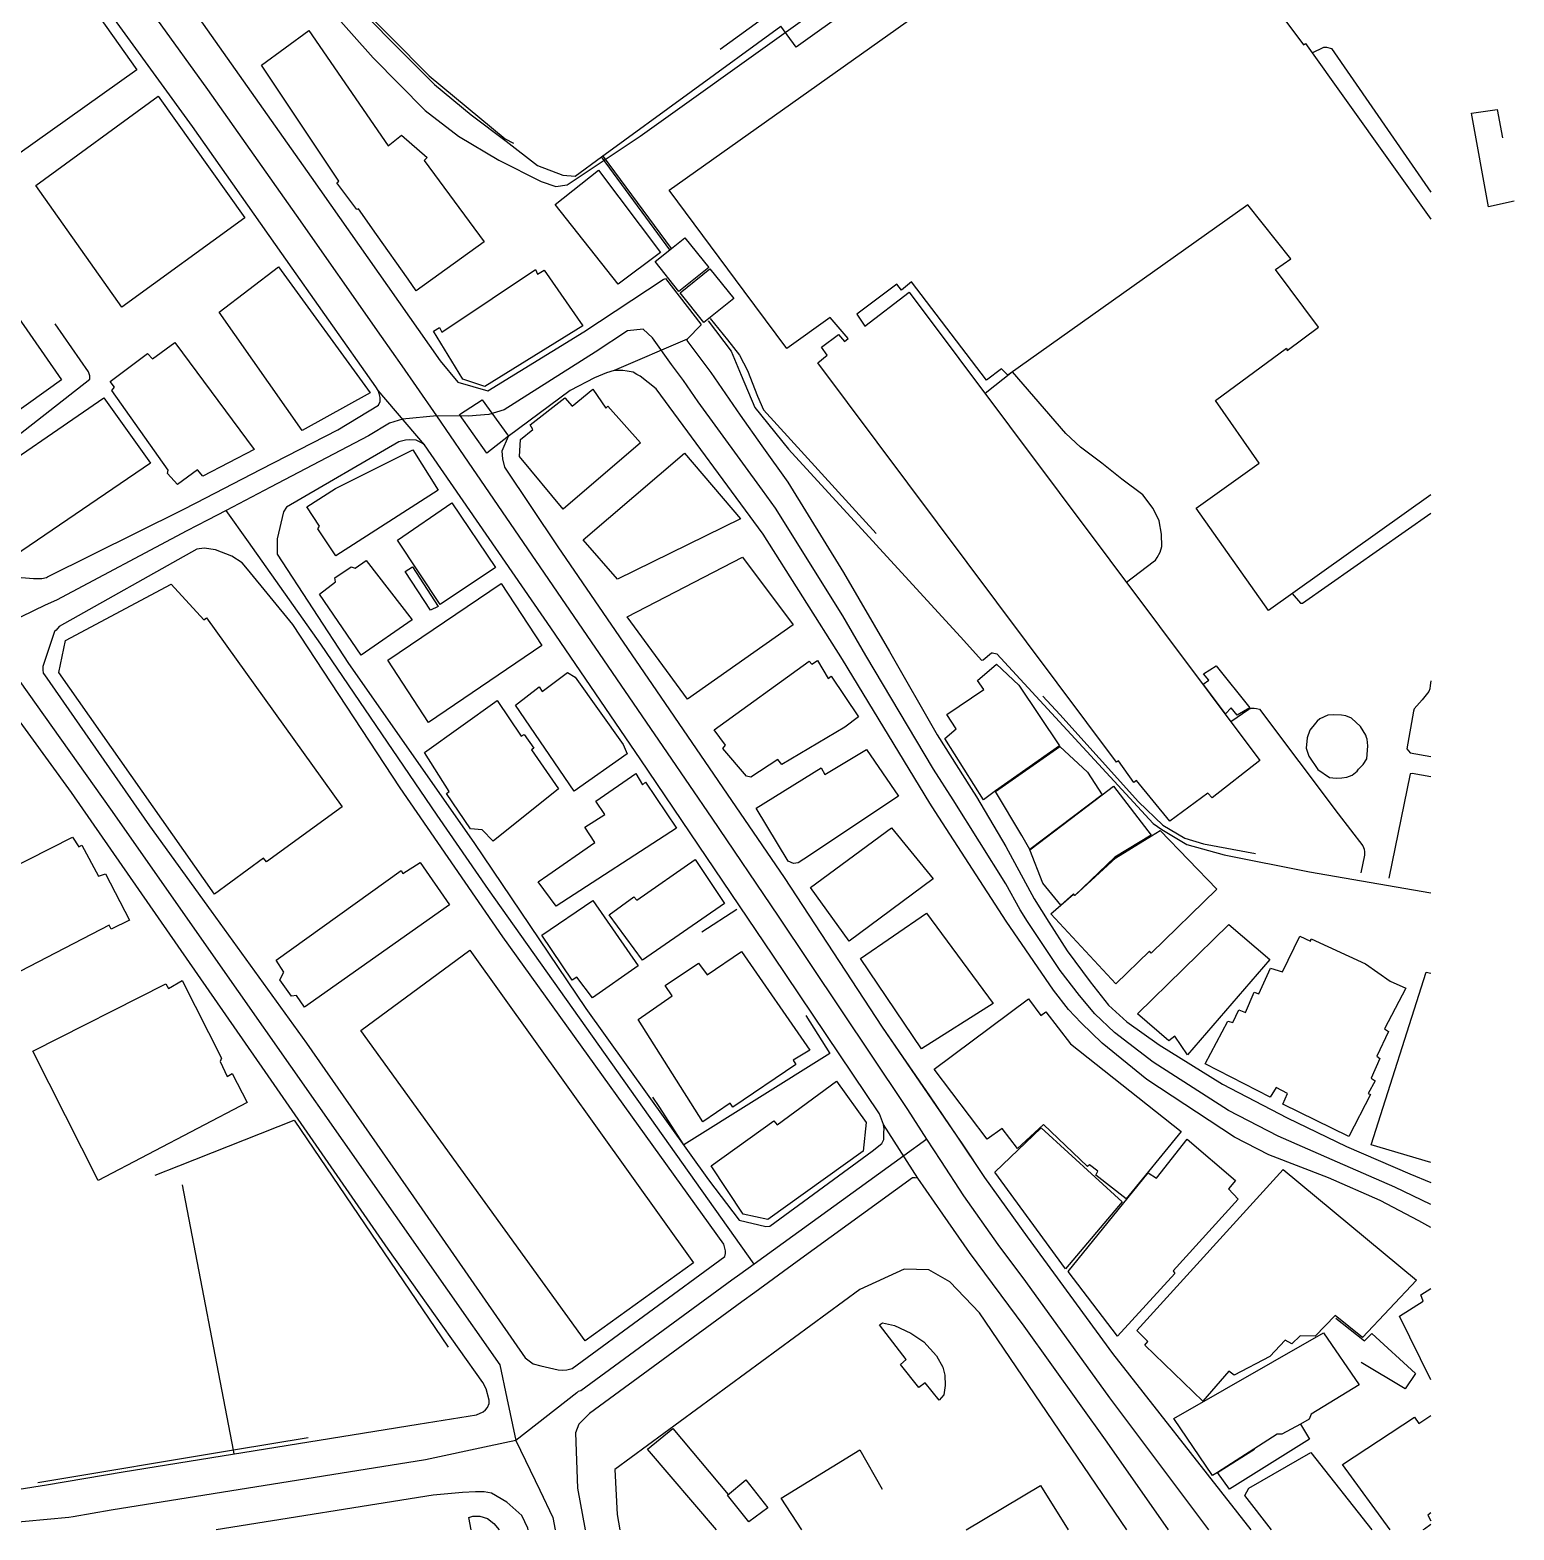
# Model space of a CAD drawing. Header units: millimetres. Extents: x 198785 to 203305, y 542885 to 545889.
# Drawn here: x 203148.7 to 203304.1, y 542885.3 to 543042.4 of the extents above; entities that cross this region are included whole.
import ezdxf

# ---------------------------------------------------------------- set-up
doc = ezdxf.new("R2010")
doc.units = ezdxf.units.MM
doc.linetypes.add('FENCE_25K', pattern=[54.3, 28.7, -9.2, -16.4])
doc.linetypes.add('HIDDEN_BULD_25K', pattern=[28.8, 18.4, -10.4])
for name, color, linetype in [('A0013114', 253, 'Continuous'), ('A0013117', 253, 'Continuous'), ('A0013118', 253, 'Continuous'), ('A0023214', 253, 'Continuous'), ('A0023217', 253, 'Continuous'), ('A0043325', 253, 'Continuous'), ('A0053326', 253, 'Continuous'), ('B0014111', 253, 'Continuous'), ('B0014112', 253, 'Continuous'), ('B0014113', 253, 'Continuous'), ('B0014116', 253, 'Continuous'), ('B0024120', 253, 'Continuous'), ('B0024127', 253, 'Continuous'), ('C0076117', 253, 'Continuous'), ('F0017111', 253, 'Continuous'), ('F0047224', 253, 'Continuous')]:
    doc.layers.add(name, color=color, linetype=linetype)

msp = doc.modelspace()

# ---------------------------------------------------------------- linework, layer by layer
at = {"layer": 'A0013114'}
for points in [[(203149.05, 542984.91), (203149.92, 542984.93), (203150.41, 542985.04), (203150.51, 542985.1), (203164.63, 542992.12), (203166.07, 542992.86), (203172.89, 542996.37), (203180.91, 543000.5), (203185.18, 543003.06), (203185.34, 543003.45), (203185.36, 543003.87), (203185.24, 543004.28), (203185.12, 543004.62)], [(203238.06, 542927.77), (203237.63, 542928.89), (203226.45, 542945.5), (203212.57, 542966.04), (203203.21, 542979.75), (203189.99, 542998.92), (203189.74, 542999.1), (203189.33, 542999.3), (203189.11, 542999.4), (203188.45, 542999.45), (203187.99, 542999.4), (203187.31, 542999.22), (203175.53, 542992.4), (203175.22, 542991.89)], [(203198.35, 542996.58), (203203.93, 542988.25), (203213.82, 542973.84), (203227.65, 542953.63), (203237.92, 542937.95), (203242.85, 542930.75), (203245.74, 542926.53), (203246.28, 542925.72), (203248.63, 542922.21), (203253.1, 542916.01), (203262.01, 542903.79), (203275.13, 542887.1), (203276.52, 542885.31)], [(203169.8, 542987.28), (203168.1, 542987.93), (203166.91, 542988.11), (203166.15, 542987.98), (203151.73, 542979.91), (203151.43, 542979.51)], [(203267.88, 542885.31), (203261.46, 542894.5), (203252.79, 542906.64), (203247.05, 542914.35), (203244.27, 542918.39), (203241.66, 542922.13)]]:
    msp.add_lwpolyline(points, dxfattribs=at)
at = {"layer": 'A0013117'}
for points in [[(203185.12, 543004.62), (203184.88, 543005.01), (203175.05, 543018.95), (203165.68, 543032.26), (203151.31, 543052.06)], [(203161.95, 543049.88), (203168.9, 543039.99), (203178.11, 543026.96), (203186.1, 543015.55), (203191.64, 543007.73), (203193.47, 543005.48), (203196.61, 543004.57), (203206.66, 543010.76), (203214.99, 543016.24), (203215.23, 543016.32), (203218.93, 543011.56), (203218.95, 543011.48), (203217.49, 543010), (203217.45, 543009.86), (203219.97, 543006.48), (203223.03, 543002.04), (203225.32, 542998.8), (203228.04, 542995.01), (203233.85, 542985.56), (203238.68, 542977.28), (203243.67, 542968.56), (203247.24, 542962.94), (203247.79, 542962.08), (203250.86, 542956.85), (203253.84, 542951.4), (203255.36, 542948.95), (203257.27, 542945.95), (203259.68, 542942.71), (203261.61, 542940.26), (203263.54, 542938.51), (203266.93, 542936.1), (203273.56, 542931.99), (203280.33, 542928.47), (203286.52, 542925.46), (203293.15, 542922.6), (203295.37, 542921.7)], [(203103.73, 543042.91), (203105.5, 543039.67), (203107.04, 543036.55), (203108.99, 543032.76), (203111.32, 543029.27), (203113.33, 543026.49), (203115.02, 543024.13), (203116.34, 543022.27), (203121.07, 543015.56), (203127.75, 543006.37), (203133.71, 542997.75), (203139.76, 542989.18), (203141.14, 542987.6), (203142.44, 542986.39), (203143.39, 542985.74), (203145.16, 542985.25), (203149.05, 542984.91)], [(203295.37, 542916.96), (203294.12, 542917.69), (203290.04, 542919.82), (203284.64, 542922.17), (203278.4, 542924.6), (203274.8, 542926.45), (203265.62, 542932.47), (203260.93, 542936.27), (203258.75, 542938.4), (203257.43, 542939.79), (203255.84, 542941.84), (203250.89, 542949.06), (203243.45, 542960.53), (203242.9, 542961.39), (203233.74, 542976.44), (203225.44, 542989.58), (203214.23, 543004.8), (203212.58, 543006.12), (203212.23, 543006.3), (203211.85, 543006.53), (203211.21, 543006.65), (203210.76, 543006.7), (203210.3, 543006.7), (203209.85, 543006.7), (203209.06, 543006.47), (203207.79, 543005.94), (203205.24, 543004.62), (203198.75, 542999.78), (203198.09, 542998.25), (203198.15, 542997.47), (203198.35, 542996.58)], [(203175.22, 542991.89), (203174.57, 542989.08), (203174.57, 542987.48), (203182.03, 542976.01), (203195.16, 542957.3), (203206.89, 542939.91), (203219.72, 542921.96), (203222.92, 542917.73), (203225.71, 542917.07), (203226.16, 542917.1), (203236.85, 542924.96), (203237.89, 542925.77), (203238.07, 542926.18), (203238.09, 542926.94), (203238.12, 542927.32), (203238.06, 542927.77)], [(203151.43, 542979.51), (203151.25, 542979.36), (203150.01, 542975.71), (203150.01, 542975.35), (203150.07, 542975.02), (203150.19, 542974.85), (203161.18, 542959.02), (203167.64, 542950.09), (203177.64, 542936.27), (203188.84, 542920.18), (203200.52, 542903.32), (203201.38, 542902.71), (203202.17, 542902.49), (203203.99, 542902.08), (203204.47, 542902.03), (203204.88, 542902.06), (203205.46, 542902.21), (203221.42, 542913.93), (203221.52, 542914.26), (203221.52, 542914.54), (203221.34, 542915.22), (203198.18, 542947.41), (203187.45, 542963.01), (203176.21, 542980.11), (203171.44, 542985.91), (203170.91, 542986.57), (203169.8, 542987.28)], [(203141.11, 542888.57), (203150.41, 542890.03), (203158.44, 542891.41), (203189.32, 542896.37), (203195.43, 542897.36), (203196.14, 542897.67), (203196.39, 542897.87), (203196.6, 542898.12), (203196.75, 542898.55), (203196.77, 542898.91), (203196.44, 542900.1), (203196.11, 542900.76), (203186.17, 542914.71), (203173.31, 542933.3), (203153.04, 542962.53), (203144.19, 542974.64)], [(203241.66, 542922.13), (203241.36, 542922.17), (203241.07, 542922.17), (203229.02, 542913.4), (203224.57, 542910.17), (203223.21, 542909.18), (203207.26, 542897.52), (203206.16, 542896.39), (203205.79, 542895.49), (203206, 542889.69), (203206.82, 542885.31)], [(203200.83, 542885.31), (203200.79, 542885.5), (203200.19, 542886.83), (203198.61, 542888.22), (203196.99, 542889.17), (203196.23, 542889.3), (203195.31, 542889.3), (203193.98, 542889.23), (203190.88, 542888.95), (203168.16, 542885.31)]]:
    msp.add_lwpolyline(points, dxfattribs=at)
at = {"layer": 'A0013118'}
for points in [[(203282.94, 543039.96), (203284.17, 543040.56), (203284.45, 543040.56), (203284.95, 543040.4), (203295.37, 543025.36)], [(203263.48, 542984.54), (203266.28, 542986.67), (203266.54, 542986.86), (203266.72, 542987.12), (203267.03, 542987.69), (203267.19, 542988.28), (203267.17, 542989.55), (203266.9, 542990.97), (203266.28, 542992.25), (203265.22, 542993.67), (203262.99, 542995.33), (203260.9, 542997.01), (203258.67, 542998.69), (203257.13, 543000.11), (203251.55, 543006.57), (203248.68, 543004.31)], [(203280.84, 542983.35), (203281.71, 542982.36), (203281.93, 542982.34), (203295.37, 542991.78)], [(203295.37, 542974.22), (203295.3, 542973.71), (203295.24, 542973.36), (203295.14, 542973.1), (203294.45, 542972.21), (203293.62, 542971.27), (203293.54, 542971.05), (203292.83, 542967.08), (203293.2, 542966.67), (203295.37, 542966.28)], [(203274.41, 542969.95), (203276.3, 542971.25), (203276.56, 542971.35), (203276.86, 542971.35), (203277.11, 542971.33), (203277.41, 542971.25), (203285.67, 542960.27), (203288.23, 542956.94), (203288.39, 542956.6), (203288.43, 542956.32), (203288.41, 542955.95), (203288.02, 542954.1)], [(203285.17, 542970.66), (203284.58, 542970.62), (203283.75, 542970.25), (203283.47, 542969.99), (203283.27, 542969.79), (203282.68, 542969.06), (203282.4, 542968.26), (203282.32, 542967.15), (203282.58, 542966.34), (203283.53, 542964.94), (203284.75, 542964.09), (203285.46, 542964.03), (203286.03, 542964.05), (203286.56, 542964.13), (203287.14, 542964.34), (203287.63, 542964.74), (203287.77, 542964.96), (203288.26, 542965.45), (203288.66, 542966.04), (203288.78, 542967.42), (203288.7, 542968.09), (203288.64, 542968.29), (203288.54, 542968.53), (203288.01, 542969.42), (203287.06, 542970.3), (203286.45, 542970.54), (203286.02, 542970.62), (203285.17, 542970.66)], [(203295.37, 542964.15), (203293.42, 542964.52), (203293.18, 542964.47), (203290.96, 542953.55)], [(203240.21, 542912.63), (203235.57, 542910.48), (203209.93, 542891.64), (203210.16, 542886.93), (203210.45, 542885.31)], [(203263.54, 542885.31), (203248.09, 542908.04), (203245.01, 542911.28), (203242.8, 542912.54), (203240.21, 542912.63)]]:
    msp.add_lwpolyline(points, dxfattribs=at)
at = {"layer": 'A0023214'}
msp.add_lwpolyline([(203272.11, 542885.31), (203261.74, 542899.14), (203252.95, 542911.32), (203250.07, 542915.18), (203246.45, 542920.3), (203244.05, 542923.99), (203242.6, 542926.23), (203240.58, 542929.34), (203240.18, 542929.95), (203227.05, 542949.57), (203220.11, 542959.84), (203215.43, 542966.69), (203194.13, 542997.76), (203191.27, 543001.94), (203187.69, 543001.61), (203187.67, 543001.61), (203186.32, 543001.19), (203184.11, 542999.86), (203173.87, 542994.5), (203169.21, 542992.05), (203167.28, 542991.04), (203165.1, 542989.9), (203151.44, 542982.67), (203150.28, 542982.12), (203143.98, 542979.09)], dxfattribs=at)
at = {"layer": 'A0023217'}
for points in [[(203295.37, 542919.37), (203291.59, 542921.21), (203285.58, 542923.81), (203279.37, 542926.54), (203274.18, 542929.22), (203266.28, 542934.29), (203262.24, 542937.39), (203260.18, 542939.33), (203258.56, 542941.25), (203256.55, 542943.89), (203253.13, 542949), (203252.36, 542950.23), (203250.87, 542952.95), (203245.34, 542961.74), (203243.28, 542964.98), (203236.21, 542976.86), (203233.79, 542981), (203226.74, 542992.3), (203225.38, 542994.19), (203218.63, 543003.42), (203217.1, 543005.64), (203215.84, 543007.33), (203213.86, 543010.13), (203212.87, 543011.03), (203211.24, 543010.87), (203207.86, 543008.62), (203198.34, 543002.59), (203196.71, 543002.1), (203195.38, 543001.99), (203194.62, 543001.93), (203191.27, 543001.94), (203189.14, 543005.04), (203187.66, 543007.2), (203185.49, 543010.28), (203176.58, 543022.95), (203167.29, 543036.12), (203156.63, 543050.97)], [(203113.52, 543022.96), (203114.51, 543021.56), (203117.24, 543017.71), (203125.02, 543006.4), (203134.06, 542992.77), (203137.08, 542988.49), (203142.56, 542981.02), (203143.98, 542979.09), (203145.49, 542977.03), (203147.61, 542974.15), (203157.11, 542960.77), (203170.48, 542941.7), (203197.86, 542902.61), (203198.61, 542899.12), (203199.56, 542894.68)], [(203224.5, 542913.13), (203223.13, 542915.07), (203196.67, 542952.36), (203191.31, 542960.16), (203179.12, 542978.06), (203171.54, 542988.76), (203169.21, 542992.05)], [(203242.6, 542926.23), (203240.17, 542924.47), (203227.53, 542915.33), (203224.5, 542913.13)], [(203224.5, 542913.13), (203223, 542912.05), (203222.18, 542911.46), (203206.36, 542899.87), (203206.07, 542899.79), (203205.93, 542899.68), (203199.56, 542894.68)], [(203199.56, 542894.68), (203196.77, 542894.08), (203190.1, 542892.66), (203157.19, 542887.38), (203153.18, 542886.69), (203152.74, 542886.6), (203141.37, 542885.58), (203140.8, 542885.5), (203139.35, 542885.31)], [(203199.56, 542894.68), (203202.06, 542889.46), (203203.44, 542886.6), (203203.68, 542885.31)]]:
    msp.add_lwpolyline(points, dxfattribs=at)
at = {"layer": 'A0043325'}
msp.add_lwpolyline([(203198.78, 542999.84), (203196.51, 542998.06), (203193.66, 543002.08), (203196.01, 543003.62), (203198.78, 542999.84)], dxfattribs=at)
at = {"layer": 'A0053326'}
for points in [[(203267.88, 542885.31), (203261.46, 542894.5), (203252.79, 542906.64), (203247.05, 542914.35), (203244.27, 542918.39), (203241.66, 542922.13), (203238.06, 542927.77), (203237.63, 542928.89), (203226.45, 542945.5), (203212.57, 542966.04), (203203.21, 542979.75), (203189.99, 542998.92), (203185.12, 543004.62), (203184.88, 543005.01), (203175.05, 543018.95), (203165.68, 543032.26), (203151.31, 543052.06)], [(203161.95, 543049.88), (203168.9, 543039.99), (203178.11, 543026.96), (203186.1, 543015.55), (203191.64, 543007.73), (203193.47, 543005.48)], [(203193.47, 543005.48), (203196.61, 543004.57), (203206.66, 543010.76), (203214.99, 543016.24), (203215.23, 543016.32), (203218.93, 543011.56), (203218.95, 543011.48), (203217.49, 543010), (203209.85, 543006.7), (203209.06, 543006.47), (203207.79, 543005.94), (203205.24, 543004.62), (203198.75, 542999.78), (203198.09, 542998.25), (203198.15, 542997.47), (203198.35, 542996.58), (203203.93, 542988.25), (203213.82, 542973.84), (203227.65, 542953.63), (203237.92, 542937.95), (203245.74, 542926.53), (203248.63, 542922.21), (203253.1, 542916.01), (203262.01, 542903.79), (203275.13, 542887.1), (203276.52, 542885.31)]]:
    msp.add_lwpolyline(points, dxfattribs=at)
at = {"layer": 'B0014111'}
for points in [[(203223.46, 543015.02), (203215.62, 543025.58), (203249.53, 543049.67), (203249.89, 543049.84), (203260.51, 543057.39), (203263.18, 543053.66), (203293.08, 543075.04), (203293.25, 543074.99), (203294.27, 543068.77), (203289.88, 543065.67), (203293.79, 543059.95), (203287.27, 543055.2), (203287.84, 543054.4), (203277.56, 543046.8), (203282.03, 543040.8), (203282.23, 543040.94), (203295.37, 543022.54)], [(203144.13, 543059.1), (203144.55, 543058.51), (203145.13, 543058.95), (203159.86, 543038.19), (203141.92, 543025.43), (203139.2, 543029.24), (203144.76, 543033.34), (203132.91, 543050.53), (203144.13, 543059.1)], [(203177.88, 543042.3), (203186.19, 543030.21), (203187.58, 543031.33), (203190.27, 543029), (203189.95, 543028.69), (203196.23, 543020.18), (203189.1, 543015.05), (203188.26, 543016.25), (203184.97, 543020.93), (203183.08, 543023.63), (203182.91, 543023.55), (203180.81, 543026.35), (203181, 543026.52), (203172.91, 543038.66), (203177.88, 543042.3)], [(203171.16, 543022.7), (203158.31, 543013.32), (203149.28, 543026.07), (203162.09, 543035.42), (203171.16, 543022.7)], [(203214.71, 543019.07), (203210.28, 543015.73), (203203.67, 543024.09), (203208.19, 543027.66), (203214.71, 543019.07)], [(203295.37, 542993.7), (203278.36, 542981.58), (203270.8, 542992.28), (203277.38, 542997.01), (203272.8, 543003.55), (203280.23, 543009.04), (203280.33, 543008.81), (203283.59, 543011.25), (203279.1, 543017.27), (203280.71, 543018.39), (203276.19, 543024.05), (203251.05, 543006.22), (203250.41, 543006.87), (203248.83, 543005.7), (203240.99, 543015.97), (203239.92, 543015.12), (203239.45, 543015.75), (203235.24, 543012.59), (203236.09, 543011.34), (203240.75, 543014.9), (203277.46, 542965.88), (203272.48, 542961.96), (203272.01, 542962.46), (203268.02, 542959.52), (203264.54, 542963.79), (203264.25, 542963.58), (203262.64, 542965.84), (203262.44, 542965.68), (203231.16, 543007.52), (203232.15, 543008.3), (203231.56, 543009.14), (203233.34, 543010.47), (203233.98, 543009.74), (203234.36, 543010.07), (203232.48, 543012.26), (203227.92, 543009), (203223.46, 543015.02)], [(203184.28, 543004.36), (203177.16, 543000.41), (203168.5, 543012.81), (203174.7, 543017.55), (203184.28, 543004.36)], [(203197.06, 543014.24), (203201.6, 543017.26), (203201.82, 543016.8), (203202.5, 543017.22), (203206.56, 543011.39), (203196.32, 543005.04), (203194, 543005.78), (203190.93, 543010.82), (203191.54, 543011.22), (203191.8, 543010.72), (203197.06, 543014.24)], [(203163.84, 543009.65), (203172.14, 542998.42), (203166.79, 542995.64), (203166.21, 542996.32), (203164.12, 542994.75), (203163.09, 542995.93), (203163.15, 542996.28), (203157.24, 543004.62), (203157.54, 543004.96), (203157.07, 543005.55), (203160.98, 543008.48), (203161.5, 543007.93), (203163.84, 543009.65)], [(203207.6, 543004.76), (203208.98, 543002.77), (203209.18, 543002.97), (203212.6, 542999.12), (203204.5, 542992.2), (203199.95, 542997.71), (203200.05, 542999.48), (203201.33, 543000.54), (203201.06, 543001.03), (203204.69, 543003.85), (203205.44, 543002.97), (203207.6, 543004.76)], [(203161.29, 542997), (203147.04, 542987.3), (203142.39, 542994.2), (203156.41, 543003.84), (203161.29, 542997)], [(203191.43, 542994.17), (203180.7, 542987.3), (203178.81, 542990.12), (203179, 542990.41), (203177.67, 542992.42), (203180.66, 542994.36), (203188.75, 542998.4), (203191.43, 542994.17)], [(203223.08, 542991.19), (203210.2, 542984.84), (203206.61, 542988.99), (203217.21, 542998.04), (203223.08, 542991.19)], [(203197.43, 542986.09), (203191.62, 542982.22), (203187.15, 542988.93), (203192.84, 542992.84), (203197.43, 542986.09)], [(203202.28, 542977.9), (203190.42, 542969.85), (203186.16, 542976.36), (203198.03, 542984.41), (203202.28, 542977.9)], [(203231.13, 542976.34), (203232.26, 542974.47), (203232.57, 542974.7), (203235.44, 542970.46), (203233.99, 542969.35), (203227.41, 542965.46), (203227, 542965.97), (203224.15, 542964.13), (203223.71, 542964.22), (203221.24, 542967.13), (203221.51, 542967.49), (203220.33, 542969.07), (203230.27, 542976.28), (203230.53, 542975.95), (203231.13, 542976.34)], [(203205.76, 542974.58), (203210.78, 542967.54), (203211.19, 542966.56), (203205.67, 542962.67), (203199.52, 542971.65), (203201.99, 542973.59), (203202.32, 542973.11), (203204.96, 542975.09), (203205.76, 542974.58)], [(203236.27, 542967.02), (203239.61, 542962.14), (203229.69, 542955.53), (203229.11, 542955.14), (203228.63, 542955.1), (203228.05, 542955.33), (203224.71, 542960.89), (203231.51, 542965.09), (203231.91, 542964.41), (203236.27, 542967.02)], [(203212.12, 542964.5), (203212.82, 542963.32), (203213.13, 542963.6), (203216.37, 542958.78), (203203.77, 542950.61), (203201.9, 542953.16), (203202.9, 542953.85), (203207.83, 542957.28), (203206.78, 542958.88), (203208.87, 542960.2), (203207.91, 542961.62), (203212.12, 542964.5)], [(203243.25, 542953.47), (203234.44, 542946.94), (203230.42, 542952.58), (203238.88, 542958.82), (203243.25, 542953.47)], [(203218.34, 542955.51), (203221.41, 542950.9), (203212.81, 542944.98), (203209.32, 542949.72), (203211.91, 542951.61), (203212.21, 542951.24), (203218.34, 542955.51)], [(203189.52, 542955.18), (203192.62, 542950.75), (203177.41, 542940.04), (203176.59, 542941.27), (203176.06, 542941.21), (203174.83, 542942.89), (203175.26, 542943.72), (203174.46, 542944.97), (203187.55, 542954.35), (203187.73, 542954.03), (203189.52, 542955.18)], [(203249.53, 542940.44), (203242.02, 542935.69), (203235.63, 542945.13), (203242.56, 542949.87), (203249.53, 542940.44)], [(203218.17, 542913.28), (203206.82, 542905.1), (203183.32, 542937.6), (203194.74, 542946.01), (203218.17, 542913.28)], [(203223.17, 542945.88), (203230.32, 542935.53), (203228.6, 542934.5), (203228.87, 542934.06), (203222.27, 542929.56), (203222, 542929.98), (203219.14, 542928.05), (203212.35, 542938.74), (203215.91, 542941.23), (203215.18, 542942.3), (203218.68, 542944.66), (203219.6, 542943.44), (203223.17, 542945.88)], [(203164.62, 542942.84), (203168.73, 542934.7), (203168.6, 542934.36), (203169.32, 542932.8), (203169.86, 542933.1), (203171.41, 542930.07), (203155.83, 542921.91), (203148.97, 542935.45), (203162.89, 542942.49), (203163.19, 542942.01), (203164.62, 542942.84)], [(203253.22, 542940.93), (203254.54, 542939.18), (203255.05, 542939.57), (203257.64, 542936.2), (203269.23, 542927.04), (203263.47, 542919.99), (203260.27, 542922.47), (203260.48, 542922.87), (203259.63, 542923.55), (203259.4, 542923.35), (203254.8, 542927.77), (203252.08, 542925.26), (203250.49, 542927.33), (203248.89, 542926.24), (203243.37, 542933.56), (203253.22, 542940.93)], [(203236.25, 542927.98), (203235.92, 542924.97), (203225.93, 542917.8), (203223.35, 542918.37), (203220, 542923.43), (203226.55, 542928.15), (203226.93, 542927.73), (203233.12, 542932.3), (203236.25, 542927.98)], [(203263.05, 542919.67), (203257.12, 542912.64), (203249.71, 542922.76), (203254.56, 542927.41), (203263.05, 542919.67)], [(203269.86, 542926.22), (203274.9, 542921.9), (203274.16, 542921.01), (203275.17, 542919.96), (203268.39, 542912.44), (203268.57, 542912.16), (203262.54, 542905.61), (203257.37, 542912.37), (203265.76, 542922.71), (203266.62, 542922.15), (203269.86, 542926.22)], [(203293.85, 542911.48), (203288.22, 542905.45), (203285.36, 542907.78), (203283.25, 542905.61), (203281.67, 542905.65), (203280.81, 542904.8), (203280.09, 542905.17), (203278.5, 542903.47), (203274.78, 542901.52), (203274.21, 542901.93), (203271.48, 542898.81), (203265.4, 542904.66), (203265.72, 542905.05), (203264.56, 542906.18), (203279.89, 542923.04), (203293.85, 542911.48)], [(203295.37, 542901.04), (203292.07, 542907.71), (203294.54, 542909.27), (203294.3, 542909.92), (203295.37, 542910.58)], [(203281.72, 542896.4), (203279.76, 542895.33), (203279.28, 542895.35), (203273.01, 542891.33), (203272.5, 542891.01), (203268.45, 542896.99), (203284.13, 542905.95), (203287.84, 542900.5), (203282.84, 542897.45), (203282.62, 542896.9), (203281.72, 542896.4)], [(203278.66, 542885.31), (203275.9, 542888.93), (203276.29, 542889.67), (203282.78, 542893.41), (203289.19, 542885.31)], [(203246.72, 542885.31), (203254.48, 542889.95), (203257.37, 542885.31)]]:
    msp.add_lwpolyline(points, dxfattribs=at)
at = {"layer": 'B0014112'}
for points in [[(203183.89, 542986.8), (203188.68, 542980.61), (203183.37, 542976.9), (203179, 542983.27), (203180.67, 542984.57), (203180.61, 542984.98), (203182.29, 542986.13), (203182.71, 542986.02), (203183.89, 542986.8)], [(203249.78, 542962.68), (203248.53, 542961.74), (203244.46, 542968.18), (203245.64, 542969.17), (203244.67, 542970.69), (203248.56, 542973.3), (203247.89, 542974.24), (203249.88, 542975.94), (203252.23, 542973.77), (203256.47, 542967.4), (203249.78, 542962.68)], [(203197.59, 542972.17), (203200.11, 542968.43), (203200.43, 542968.6), (203201.44, 542967.16), (203201.18, 542967), (203204.03, 542962.9), (203197.16, 542957.42), (203196.03, 542958.61), (203194.81, 542958.71), (203192.3, 542962.43), (203192.58, 542962.63), (203189.97, 542966.7), (203197.59, 542972.17)], [(203260.93, 542962.29), (203253.36, 542956.54), (203252.54, 542958.01), (203249.79, 542962.64), (203256.51, 542967.32), (203259.41, 542964.64), (203260.93, 542962.29)], [(203262.27, 542955.76), (203258.07, 542951.75), (203257.95, 542951.9), (203256.61, 542950.73), (203254.74, 542953.04), (203253.36, 542956.52), (203260.94, 542962.27), (203262.14, 542963.18), (203266.09, 542958.04), (203262.27, 542955.76)], [(203272.96, 542952.4), (203266.08, 542945.7), (203265.89, 542945.92), (203262.39, 542942.48), (203255.56, 542949.8), (203256.62, 542950.72), (203257.95, 542951.88), (203258.07, 542951.74), (203262.37, 542955.69), (203266.12, 542957.99), (203267.01, 542958.53), (203272.96, 542952.4)], [(203212.36, 542944.39), (203207.56, 542941.02), (203205.95, 542943.19), (203205.45, 542942.88), (203202.26, 542947.58), (203207.61, 542951.21), (203212.36, 542944.39)], [(203291.1, 542885.31), (203286.11, 542892.15), (203293.66, 542897.13), (203294.1, 542896.44), (203295.37, 542897.28)], [(203295.37, 542887.12), (203295.04, 542886.87), (203295.37, 542886.27)], [(203295.37, 542885.88), (203294.69, 542885.41), (203294.53, 542885.31)]]:
    msp.add_lwpolyline(points, dxfattribs=at)
at = {"layer": 'B0014113'}
for points in [[(203151.97, 543005.74), (203136.53, 542994.67), (203130.23, 543003.72), (203145.65, 543014.82), (203151.97, 543005.74)], [(203228.58, 542980.08), (203217.54, 542972.28), (203211.2, 542980.9), (203223.29, 542987.17), (203228.58, 542980.08)], [(203163.47, 542984.32), (203166.89, 542980.61), (203167.15, 542980.8), (203181.38, 542961.01), (203173.45, 542955.27), (203173.12, 542955.65), (203167.99, 542951.89), (203151.68, 542975.08), (203152.4, 542978.44), (203163.47, 542984.32)], [(203153.14, 542957.84), (203153.79, 542956.82), (203154.11, 542957), (203155.85, 542953.76), (203156.58, 542953.99), (203159.09, 542949.14), (203157.16, 542948.21), (203156.98, 542948.62), (203143.89, 542941.86), (203139.27, 542950.82), (203153.14, 542957.84)], [(203278.5, 542945.04), (203269.87, 542935.06), (203268.57, 542937), (203267.93, 542936.53), (203264.66, 542939.33), (203274.21, 542948.7), (203278.5, 542945.04)], [(203281.64, 542947.48), (203282.76, 542946.96), (203282.84, 542947.2), (203288.52, 542944.59), (203291.09, 542942.76), (203292.74, 542942.05), (203290.5, 542937.77), (203290.93, 542937.51), (203289.71, 542934.9), (203290.02, 542934.66), (203289.12, 542932.62), (203289.52, 542932.34), (203288.8, 542931.02), (203289.05, 542930.89), (203286.76, 542926.51), (203279.86, 542929.88), (203280.35, 542931), (203279.15, 542931.63), (203278.53, 542930.62), (203271.74, 542934.12), (203274.12, 542938.59), (203274.63, 542938.45), (203275.24, 542939.75), (203275.94, 542939.49), (203276.87, 542941.6), (203277.35, 542941.44), (203278.56, 542944.13), (203279.83, 542943.75), (203281.64, 542947.48)], [(203295.37, 542923.77), (203289.11, 542925.63), (203294.87, 542943.71)], [(203294.87, 542943.71), (203295.37, 542943.59)]]:
    msp.add_lwpolyline(points, dxfattribs=at)
at = {"layer": 'B0014116', "linetype": 'HIDDEN_BULD_25K', "flags": 128}
for points in [[(203304.07, 543024.44), (203301.41, 543023.84), (203299.61, 543033.63), (203302.31, 543034.02), (203304.07, 543024.44)], [(203191.4, 542982), (203190.61, 542981.61), (203187.96, 542985.65), (203188.74, 542986.15), (203191.4, 542982)], [(203276.42, 542971.4), (203275.07, 542970.6), (203274.47, 542971.37), (203273.85, 542970.75), (203271.51, 542973.88), (203272.11, 542974.27), (203271.56, 542974.95), (203272.89, 542975.77), (203276.42, 542971.4)], [(203285.41, 542907.5), (203288.41, 542905.12), (203289.17, 542905.88), (203293.75, 542901.7), (203292.67, 542900.09), (203287.66, 542903.11), (203284.33, 542906.16), (203285.41, 542907.5)], [(203281.73, 542896.38), (203282.64, 542894.82), (203274.27, 542889.58), (203273.03, 542891.32), (203279.3, 542895.32), (203279.76, 542895.31), (203281.73, 542896.38)], [(203229.51, 542885.31), (203227.32, 542888.64), (203235.56, 542893.69), (203240.36, 542885.31)], [(203225.95, 542887.64), (203223.96, 542886.17), (203221.73, 542888.97), (203223.62, 542890.56), (203225.95, 542887.64)], [(203194.87, 542885.31), (203194.64, 542886.63), (203195.04, 542886.77), (203195.78, 542886.74), (203196.58, 542886.51), (203197.23, 542885.99), (203197.79, 542885.31)]]:
    msp.add_lwpolyline(points, dxfattribs=at)
at = {"layer": 'B0024120', "linetype": 'FENCE_25K', "flags": 128}
for points in [[(203166.34, 543093.06), (203159.39, 543087.88), (203159.27, 543087.53), (203157.9, 543079.55), (203168.49, 543067.89), (203169.29, 543063.13), (203169.6, 543059.69), (203169.82, 543059.04), (203170.14, 543058.62), (203180.24, 543047.88), (203190.48, 543037.56), (203198.43, 543030.95), (203201.93, 543029.12), (203203.38, 543029.02), (203204.13, 543029.04), (203205.06, 543029.1), (203205.84, 543029.3), (203208.82, 543031.48), (203264.66, 543072.21), (203288.21, 543094.83), (203275.87, 543116.43), (203270.41, 543126.93), (203267.4, 543133.56), (203260.79, 543150.07), (203249.58, 543184.59), (203247.1, 543188.57), (203244.07, 543191.36), (203240.57, 543193.84), (203220.73, 543204.81), (203213.68, 543209.81), (203206.59, 543214.61), (203201.59, 543218.78), (203196.94, 543223.43), (203193.01, 543229.68), (203189.86, 543235.27), (203186.43, 543242.04), (203181.47, 543251.49), (203175.91, 543258.53), (203171.62, 543262.7), (203144.68, 543284.86), (203134.69, 543290.75), (203129.69, 543292.76), (203128.02, 543293.17), (203126, 543293.49), (203122.76, 543293.74), (203116.59, 543293.17), (203114.54, 543292.73), (203109.25, 543291.94), (203104.68, 543290.2), (203091.9, 543284.19), (203079, 543278.12), (203064.59, 543272.67), (203062.61, 543272.65), (203059.48, 543271.62), (203056.61, 543267.3), (203056.48, 543263.23), (203056.56, 543261.46), (203057.27, 543256.3), (203067.89, 543230.64)], [(203137.8, 542992.4), (203154.96, 543005.79), (203154.96, 543006.13), (203154.81, 543006.58), (203134.8, 543035.37), (203126.44, 543047.61), (203125.77, 543048.38), (203125.57, 543048.4), (203125.35, 543048.52), (203108.79, 543036.49)], [(203215.85, 543019.48), (203208.74, 543029.11)], [(203219.9, 543012.16), (203221.73, 543009.91), (203222.97, 543008.31), (203223.8, 543006.69), (203224.85, 543004), (203225.5, 543002.6), (203237.86, 542989.02), (203247.98, 542977.38), (203248.25, 542977.03), (203248.45, 542977.03), (203249.38, 542977.66), (203250.09, 542977.64), (203250.25, 542977.5), (203256.5, 542970.67), (203264.74, 542961.55), (203267.3, 542959.1), (203269.61, 542957.73), (203271.54, 542957.16), (203295.37, 542952.73)], [(203229.92, 542939.17), (203232.43, 542935.19), (203217.14, 542925.62), (203214.55, 542929.65), (203207.39, 542940.37), (203222.69, 542950.31)], [(203176.35, 542928.2), (203195.16, 542900.51), (203196.04, 542898.64), (203195.16, 542897.87), (203169.97, 542893.66), (203141.08, 542888.84), (203135.87, 542914.41), (203135.82, 542918.86), (203134.13, 542922.93), (203149.08, 542930.61), (203155.03, 542919.8), (203164.26, 542923.45), (203176.35, 542928.2)], [(203170.04, 542893.27), (203169.97, 542893.66), (203164.26, 542923.45)]]:
    msp.add_lwpolyline(points, dxfattribs=at)
at = {"layer": 'B0024127'}
for points in [[(203217.25, 543020.61), (203219.75, 543017.49), (203216.63, 543014.98), (203214.13, 543018.1), (203215.85, 543019.48), (203217.25, 543020.61)], [(203219.86, 543017.35), (203222.37, 543014.23), (203219.25, 543011.73), (203216.74, 543014.85), (203219.86, 543017.35)]]:
    msp.add_lwpolyline(points, dxfattribs=at)
at = {"layer": 'C0076117'}
msp.add_lwpolyline([(203243.89, 542898.89), (203242.42, 542900.72), (203241.74, 542900.24), (203239.82, 542902.64), (203240.43, 542903.14), (203237.62, 542906.78), (203237.96, 542907.01), (203239.21, 542906.73), (203240.92, 542905.93), (203242.27, 542904.99), (203243.61, 542903.55), (203244.26, 542902.34), (203244.48, 542901.51), (203244.52, 542900.43), (203244.36, 542899.46), (203243.89, 542898.89)], dxfattribs=at)
at = {"layer": 'F0017111', "elevation": 30}
msp.add_lwpolyline([(203173.53, 543051.88), (203184.61, 543039.44), (203190.06, 543033.93), (203193.53, 543031.22), (203197.77, 543028.71), (203202.21, 543026.5), (203203.75, 543025.98), (203204.94, 543026.14), (203212.58, 543031.23), (203244.38, 543053.99)], dxfattribs=at)
at = {"layer": 'F0047224'}
for points in [[(203290.31, 543094.19), (203294.41, 543087.35), (203288.34, 543082.99), (203228.9, 543040.57), (203227.31, 543042.76)], [(203164.57, 543092.09), (203159.21, 543088.04), (203157.6, 543079.79), (203157.68, 543079.25), (203167.56, 543068.25), (203167.92, 543067.95), (203168.49, 543067.04), (203169.29, 543059.46), (203169.48, 543058.86), (203180.06, 543047.66), (203191.03, 543036.64), (203194.88, 543033.47), (203198.55, 543030.7), (203201.82, 543028.18), (203204.46, 543027.16), (203205.75, 543027.04), (203208.53, 543029.07)], [(203208.53, 543029.07), (203227.31, 543042.76)], [(203215.66, 543019.33), (203208.53, 543029.07)], [(203219.69, 543011.89), (203222.09, 543008.72), (203223.14, 543006.21), (203224.59, 543002.83), (203228.1, 542998.45), (203246.46, 542978.42), (203248.3, 542976.39), (203248.49, 542976.41), (203249.36, 542977.14), (203249.46, 542977.16), (203249.92, 542977.04), (203266.3, 542959.27), (203267.21, 542958.65), (203269.81, 542957.09), (203273.72, 542956.01), (203282.66, 542954.22), (203295.37, 542952.02)], [(203220.56, 542885.31), (203213.35, 542893.78), (203215.99, 542895.92), (203221.8, 542889.02)]]:
    msp.add_lwpolyline(points, dxfattribs=at)

doc.saveas('drawing.dxf')
